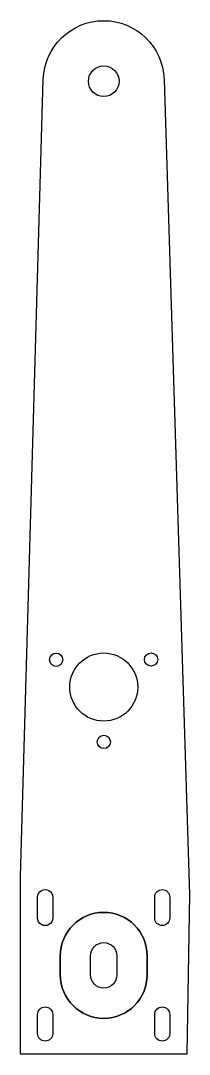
# Model space of a CAD drawing. Header units: millimetres. Extents: x 138 to 183, y -372 to -99.
import ezdxf

# ---------------------------------------------------------------- set-up
doc = ezdxf.new("R2010")
doc.units = ezdxf.units.MM
doc.layers.get('0').update_dxf_attribs({"linetype": 'CONTINUOUS'})

msp = doc.modelspace()

# ---------------------------------------------------------------- linework, layer by layer
for points in [[(182, -372), (138, -372), (138, -325), (144.01, -114.54, -0.970648), (175.99, -114.5), (182.68, -329.88)], [(142.5, -330.52, -1.005524), (146.5, -330.5), (146.5, -336, -1.000011), (142.5, -336)], [(173.5, -330.5, -1), (177.5, -330.5), (177.5, -336, -1), (173.5, -336)], [(148.5, -346), (148.5, -351, 1), (171.5, -351), (171.5, -346, 1)], [(148.5, -346, -1), (171.5, -346), (171.5, -351, -1), (148.5, -351)], [(163.5, -351, -1), (156.5, -351), (156.5, -346, -1), (163.5, -346)], [(142.5, -361.5, -1), (146.5, -361.5), (146.5, -366.5, -1), (142.5, -366.5)], [(173.5, -361.5, -1), (177.5, -361.5), (177.5, -366.5, -1), (173.5, -366.5)]]:
    msp.add_lwpolyline(points, format="xyb", close=True)
for centre, radius in [((160, -115), 4.05), ((147.43, -267.78), 1.75), ((160, -275), 9), ((172.54, -267.72), 1.75), ((160.03, -289.5), 1.75)]:
    msp.add_circle(centre, radius)

doc.saveas('drawing.dxf')
